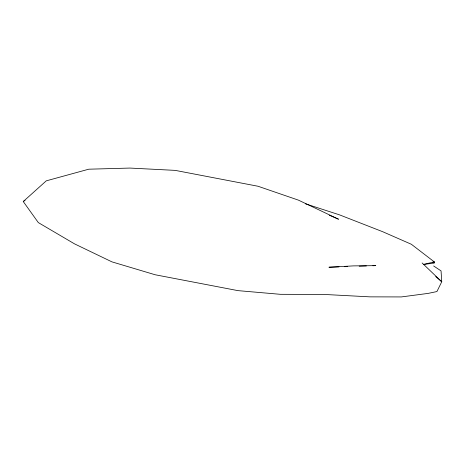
<?xml version="1.0" encoding="UTF-8"?>
<svg xmlns="http://www.w3.org/2000/svg" width="465" height="465" viewBox="0 0 465 465"><rect width="100%" height="100%" fill="white"/><g stroke="black" fill="none" stroke-linecap="round" stroke-linejoin="round"><path stroke-width="0.7" d="M423.348 264.538L434.118 263.016L434.351 261.929L411.356 244.265L382.672 231.704L339.456 214.836L305.348 203.769M433.642 265.957L441.053 270.897L441.75 281.755L436.926 291.555L428.16 293.392L401.318 296.932L370.082 296.862L324.082 294.438L280.331 294.31L237.987 290.637L155.171 274.763L111.943 261.865L74.545 243.875L38.322 222.596L23.25 201.531L46.273 180.844L88.774 169.196L129.95 168.068L175.195 170.376L258.017 186.25L298.414 200.13L338.543 219.224L329.319 215.225M23.25 201.531L25.087 200.369M423.295 264.428L434.351 261.929L432.741 262.091L434.118 263.016M339.037 266.881L328.953 267.224L353.435 265.887L375.761 265.643L372.878 265.736M344.798 266.689L347.675 266.59M359.195 266.201L366.397 265.957M435.688 276.553L441.75 281.755L422.121 262.975"/></g></svg>
